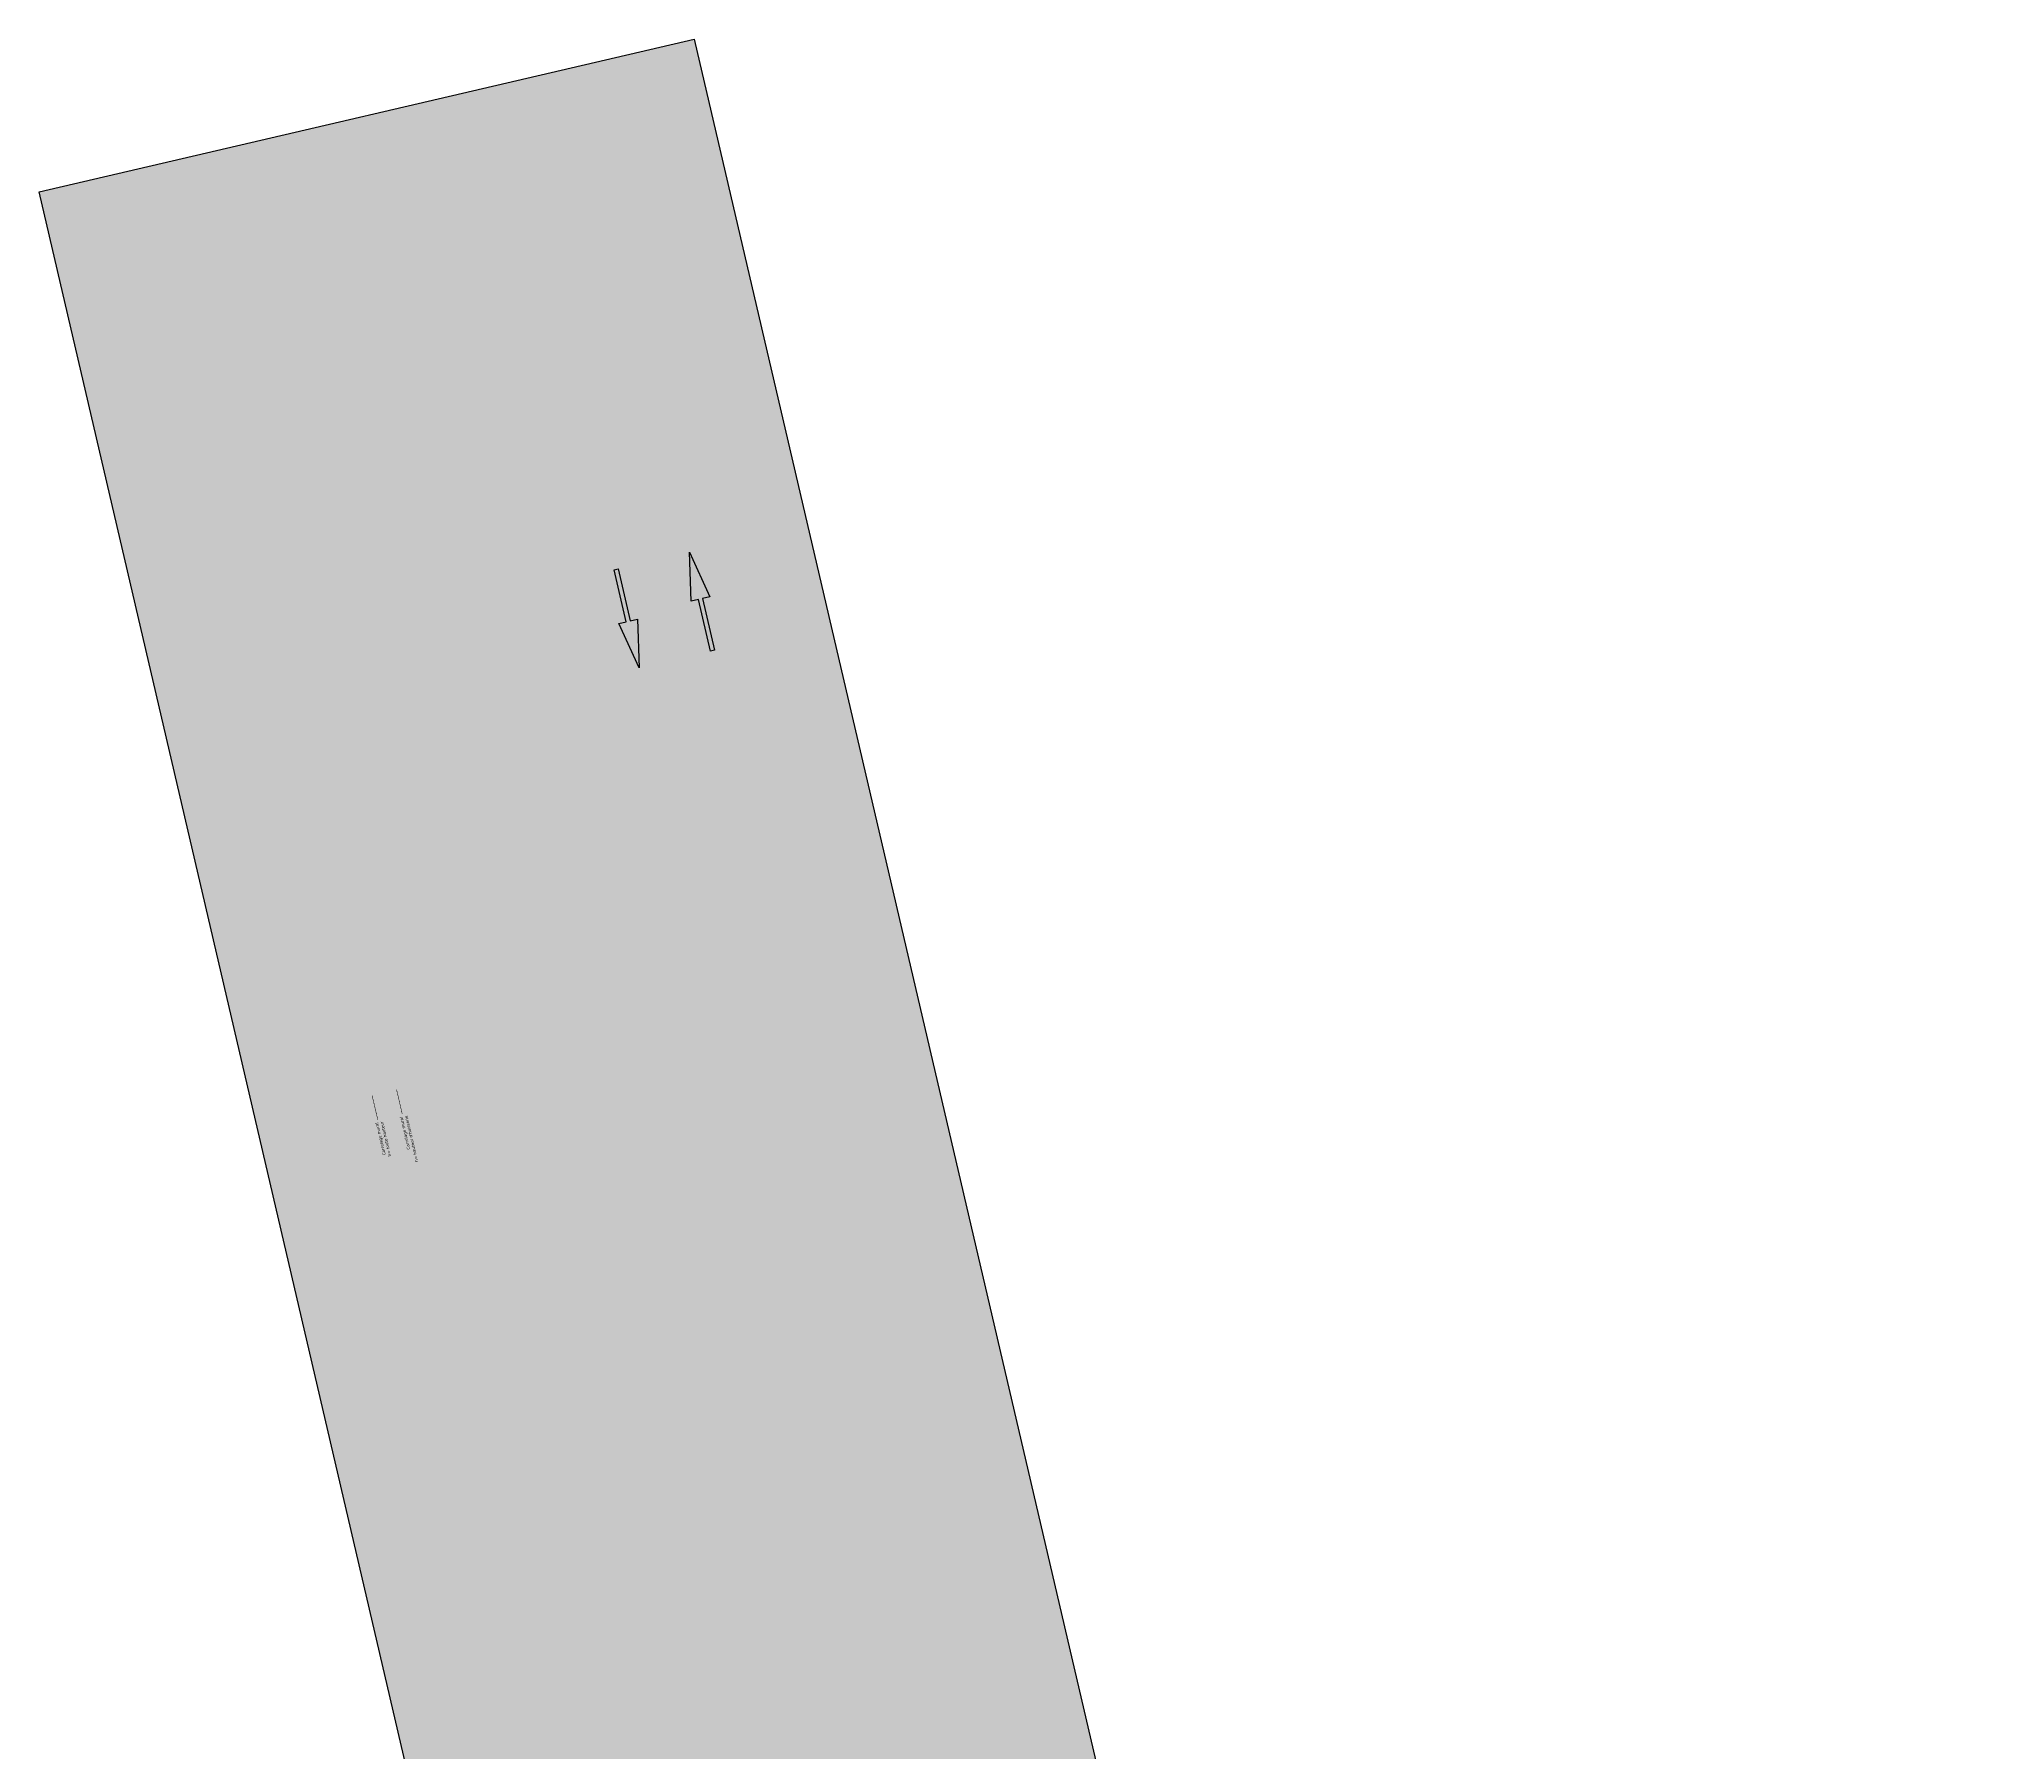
# Model space of a CAD drawing. Header units: metres. Extents: x 595957 to 596489, y 139635 to 139908.
# Drawn here: x 596411.2 to 596489.3, y 139840 to 139908.1 of the extents above; entities that cross this region are included whole.
import ezdxf

# ---------------------------------------------------------------- set-up
doc = ezdxf.new("R2010")
doc.units = ezdxf.units.M
doc.header["$MEASUREMENT"] = 0
doc.linetypes.add('01', pattern=[0.15, 0.1, -0.05])
doc.linetypes.add('AXES', pattern=[2, 1.25, -0.25, 0.25, -0.25])
doc.layers.add('07-REVETEMENTS-INTER-0.10', color=10, linetype='Continuous')
doc.layers.add('_PROJET-VOIRIE', color=252, linetype='Continuous')
doc.layers.add('Marquage au sol', color=7, linetype='Continuous', true_color=0xffffff)
doc.styles.add('locaux 20', font='verdana.ttf', dxfattribs={"height": 0.07})

# ---------------------------------------------------------------- blocks, each defined once
blk = doc.blocks.new('gsh_ttdr')
blk.add_hatch(color=0).paths.add_polyline_path([(0.526, 0.094), (0.526, 0.02), (0, 0.02), (0, -0.02), (0.526, -0.02), (0.526, -0.094), (0.999, 0)])
at = {"color": 0, "linetype": 'ByBlock'}
for p, q in [((0, 0.02), (0.526, 0.02)), ((0, -0.02), (0, 0.02)), ((0.526, 0.02), (0.526, 0.094)), ((0.526, 0.094), (0.999, 0)), ((0.999, 0), (0.526, -0.094)), ((0.526, -0.02), (0, -0.02)), ((0.526, -0.094), (0.526, -0.02))]:
    blk.add_line(p, q, dxfattribs=at)
blk = doc.blocks.new('A$C07BF1C9F')
at = {"layer": '_PROJET-VOIRIE'}
h = blk.add_hatch(color=256, dxfattribs=at)
h.dxf.hatch_style = 1
h.paths.add_polyline_path([(596118.564, 139600.487), (596117.275, 139600.586), (596087.1, 139729.884), (596072.502, 139726.481), (596068.269, 139744.61), (596069.978, 139745.009), (596067.165, 139757.735), (596067.831, 139757.89), (596053.14, 139820.917), (596079.189, 139826.989), (596131.33, 139603.484)])
blk.add_lwpolyline([(596118.564, 139600.487), (596117.275, 139600.586), (596087.1, 139729.884), (596072.502, 139726.481), (596068.269, 139744.61), (596069.978, 139745.009), (596067.165, 139757.735), (596067.831, 139757.89), (596053.14, 139820.917), (596079.189, 139826.989), (596131.33, 139603.484)], close=True, dxfattribs=at)
at = {"layer": 'Marquage au sol', "xscale": 4.024660549001915, "yscale": 4.024660549001915}
for p, rotation in [((596076.09, 139805.902, 0), 283.110141363316), ((596079.924, 139802.669, 0), 103.110141366587)]:
    blk.add_blockref('gsh_ttdr', p, dxfattribs=dict(at, rotation=rotation))

msp = doc.modelspace()

# ---------------------------------------------------------------- linework, layer by layer
at = {"layer": '07-REVETEMENTS-INTER-0.10', "linetype": 'AXES', "ltscale": 0.2, "const_width": 0.02}
msp.add_lwpolyline([(596425.37, 139866.347), (596425.597, 139865.373)], dxfattribs=at)
at = {"layer": '07-REVETEMENTS-INTER-0.10', "linetype": '01', "const_width": 0.02}
msp.add_lwpolyline([(596424.396, 139866.12), (596424.623, 139865.146)], dxfattribs=at)

# ---------------------------------------------------------------- block references
at = {"layer": '07-REVETEMENTS-INTER-0.10'}
msp.add_blockref('A$C07BF1C9F', (358.018, 81.132), dxfattribs=at)

# ---------------------------------------------------------------- texts
at = {"layer": '07-REVETEMENTS-INTER-0.10', "linetype": 'AXES', "ltscale": 0.1, "char_height": 0.12, "attachment_point": 6, "rotation": 103.12127, "style": 'locaux 20'}
for s, insert, width in [('Carrelage mural\\Ph= toute hauteur', (596424.675, 139865.054), 2.28827), ("Carrelage mural\\Ph= hauteur d'huisserie", (596425.649, 139865.281), 2.76836)]:
    msp.add_mtext(s, dxfattribs=dict(at, insert=insert, width=width))

doc.saveas('drawing.dxf')
